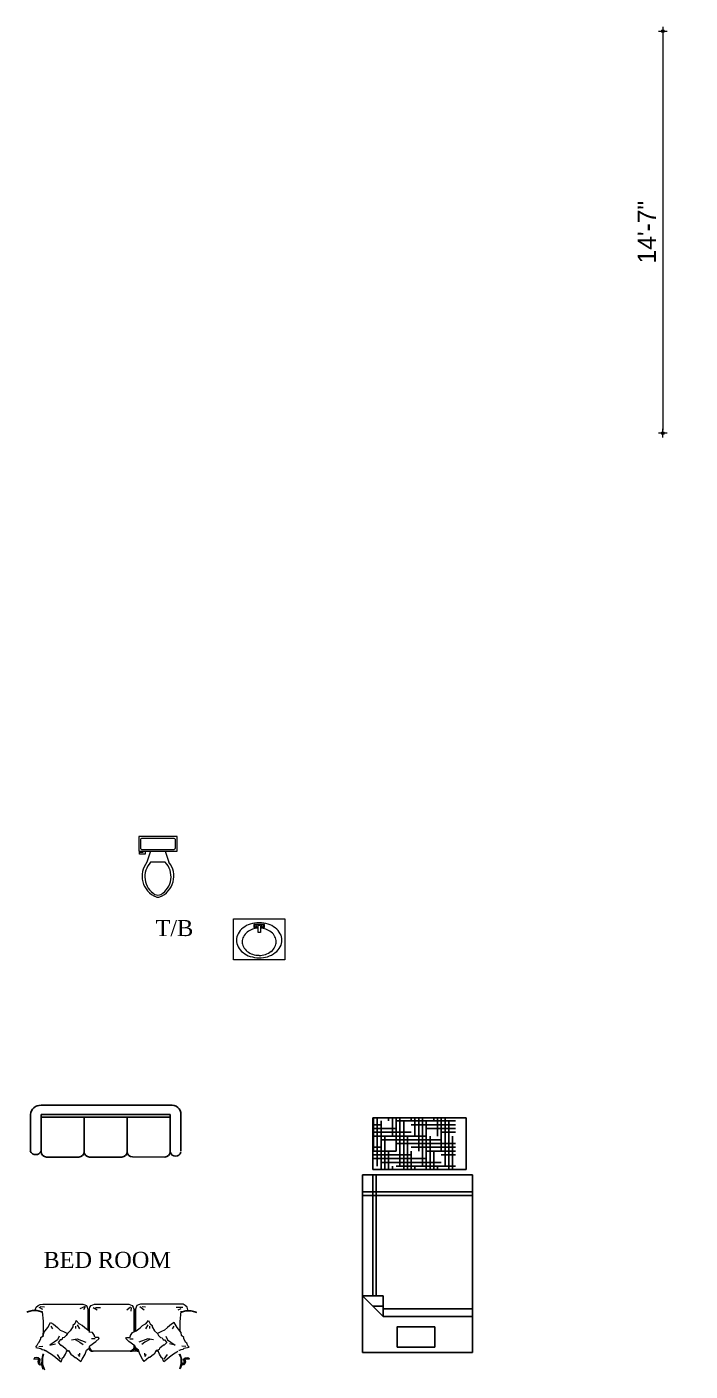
# Model space of a CAD drawing. Header units: inches. Extents: x 244 to 65245, y -2247 to 11745.
# Drawn here: x 63484 to 63773, y 10314 to 10899 of the extents above; entities that cross this region are included whole.
import ezdxf

# ---------------------------------------------------------------- set-up
doc = ezdxf.new("R2010")
doc.units = ezdxf.units.IN
doc.header["$MEASUREMENT"] = 0
doc.set_wipeout_variables(frame=1)
for name, color, linetype, lineweight in [('2dimension', 7, 'Continuous', 9), ('5Fixtures', 21, 'Continuous', 13), ('DIMENSION', 115, 'Continuous', 15), ('HACTH', 8, 'Continuous', 13), ('hatch', 12, 'Continuous', 9), ('TEXT', 5, 'Continuous', 20)]:
    doc.layers.add(name, color=color, linetype=linetype, lineweight=lineweight)
doc.layers.add('Furniture', color=32, linetype='Continuous')
doc.styles.add('NAVARAJ', font='times.ttf', dxfattribs={"height": 9})
doc.dimstyles.new('Copy of S8', dxfattribs={"dimtxt": 8, "dimasz": 1.25, "dimexe": 6, "dimexo": 18, "dimgap": 3, "dimtad": 1, "dimdec": 0, "dimzin": 3, "dimdsep": 46, "dimlunit": 4, "dimtxsty": 'Standard', "dimblk": 'dot 2', "dimcen": 0.09375, "dimse1": 1, "dimse2": 1, "dimclrd": 5, "dimclre": 1, "dimclrt": 7, "dimadec": 0, "dimazin": 0, "dimtfac": 0.75, "dimtdec": 0, "dimtix": 1, "dimtmove": 1, "dimatfit": 3, "dimldrblk": 'DOT', "dimfxl": 1, "dimtolj": 1, "dimtzin": 0, "dimlwd": 9, "dimlwe": 9, "dimarcsym": 0})

# ---------------------------------------------------------------- blocks, each defined once
blk = doc.blocks.new('dot1')
at = {"layer": 'hatch'}
h = blk.add_hatch(color=256, dxfattribs=at)
edge = h.paths.add_edge_path()
edge.add_arc((0, 0), 1, 0, 360)
for p, q in [((3, 0), (-3, 0)), ((0, 3), (0, -3))]:
    blk.add_line(p, q, dxfattribs=at)
blk.add_circle((0, 0), 1, dxfattribs=at)
blk = doc.blocks.new('dot 2')
at = {"layer": 'hatch', "xscale": 0.5, "yscale": 0.5, "zscale": 0.5}
blk.add_blockref('dot1', (0, 0), dxfattribs=at)
blk = doc.blocks.new('*D127')
at = {"layer": '2dimension', "color": 5, "lineweight": 9, "transparency": 16777216}
blk.add_line((63761, 10896.28), (63761, 10723.65), dxfattribs=at)
at = {"layer": 'Defpoints', "color": 0, "lineweight": -2, "transparency": 16777216}
for p in [(64056.83, 10897.53), (63761, 10722.4), (63795.33, 10722.4)]:
    blk.add_point(p, dxfattribs=at)
at = {"layer": '2dimension', "color": 5, "lineweight": 9, "transparency": 16777216, "xscale": 1.25, "yscale": 1.25, "zscale": 1.25}
for p, rotation in [((63761, 10897.53), 90), ((63761, 10722.4), 270)]:
    blk.add_blockref('dot 2', p, dxfattribs=dict(at, rotation=rotation))
at = {"layer": '2dimension', "color": 7, "transparency": 16777216, "insert": (63754, 10809.97), "char_height": 8, "attachment_point": 5, "rotation": 90}
blk.add_mtext('\\A1;14\'-7"', dxfattribs=at)
blk = doc.blocks.new('_Dot')
at = {"color": 0, "linetype": 'ByBlock', "lineweight": -2}
blk.add_line((-0.5, 0), (-1, 0), dxfattribs=at)
at = {"color": 0, "linetype": 'ByBlock', "const_width": 0.5}
blk.add_lwpolyline([(-0.25, 0, 1), (0.25, 0, 1)], format="xyb", close=True, dxfattribs=at)
blk = doc.blocks.new('BASIN1')
at = {"layer": '5Fixtures'}
for p, q in [((-11.2, -17.81), (-11.2, 0)), ((-11.2, 0), (11.2, 0)), ((11.2, 0), (11.2, -17.81)), ((2.23, -2.39), (-2.31, -2.39)), ((-2.31, -2.39), (-2.31, -3.72)), ((-2.31, -3.72), (-0.55, -3.72)), ((-0.55, -5.97), (-0.55, -2.92)), ((0.48, -2.92), (-0.55, -2.92)), ((0.48, -2.92), (0.48, -5.97)), ((0.48, -3.72), (2.23, -3.72)), ((2.23, -3.72), (2.23, -2.39)), ((0.48, -5.97), (-0.55, -5.97)), ((11.2, -17.81), (-11.2, -17.81))]:
    blk.add_line(p, q, dxfattribs=at)
for centre in [(-1.49, -3.03), (1.41, -3.03)]:
    blk.add_circle(centre, 0.382, dxfattribs=at)
for centre, radius, start, end in [((-2.09, -10.32), 8.12, 127.62696, 151.7489), ((-0.85, -11.94), 10.16, 107.70818, 127.62696), ((-1.41, -10.62), 6.2, 128.58176, 152.56097), ((-0.58, -11.66), 7.54, 108.28595, 128.58176), ((-0.04, -14.48), 12.82, 90, 107.70818), ((-0.04, -13.31), 9.27, 93.19158, 108.28595), ((-0.04, -14.48), 12.82, 72.29182, 90), ((-0.04, -13.31), 9.27, 71.71405, 86.80842), ((0.5, -11.66), 7.54, 51.41824, 71.71405), ((0.77, -11.94), 10.16, 52.37304, 72.29182), ((1.34, -10.62), 6.2, 27.43903, 51.41824), ((2.02, -10.32), 8.12, 28.2511, 52.37304), ((-4, -9.3), 5.95, 151.7489, 180), ((-4, -9.3), 5.95, 180, 208.2511), ((-2.7, -9.95), 4.76, 152.56097, 180), ((-2.7, -9.95), 4.76, 180, 207.43903), ((2.62, -9.95), 4.76, 0, 27.43903), ((2.62, -9.95), 4.76, 332.56097, 0), ((3.92, -9.3), 5.95, 0, 28.2511), ((3.92, -9.3), 5.95, 331.7489, 0), ((-2.09, -8.27), 8.12, 208.2511, 232.37304), ((-0.85, -6.66), 10.16, 232.37304, 252.29182), ((-1.41, -9.29), 6.2, 207.43903, 231.41824), ((-0.58, -8.24), 7.54, 231.41824, 251.71405), ((-0.04, -4.12), 12.82, 252.29182, 270), ((-0.04, -6.6), 9.27, 251.71405, 270), ((0.42, -8.82), 7.07, 266.28286, 288.28595), ((0.58, -7.22), 9.74, 266.34554, 287.70818), ((0.04, -7.65), 8.29, 288.28595, 308.58176), ((0.14, -5.84), 11.19, 287.70818, 307.62696), ((1.34, -9.29), 6.2, 308.58176, 332.56097), ((2.02, -8.27), 8.12, 307.62696, 331.7489)]:
    blk.add_arc(centre, radius, start, end, dxfattribs=at)
blk = doc.blocks.new('SOFA')
blk.add_wipeout([(0.96, 0.765), (0.945, 0.8), (0.92, 0.825), (0.89, 0.84), (0.855, 0.845), (0.355, 0.845), (0.33, 0.835), (0.31, 0.82), (0.295, 0.8), (0.285, 0.775), (0.28, 0.8), (0.265, 0.82), (0.24, 0.835), (0.215, 0.845), (-0.215, 0.845), (-0.24, 0.835), (-0.265, 0.82), (-0.28, 0.8), (-0.285, 0.775), (-0.295, 0.8), (-0.31, 0.82), (-0.33, 0.835), (-0.355, 0.845), (-0.855, 0.845), (-0.89, 0.84), (-0.92, 0.825), (-0.945, 0.8), (-0.96, 0.765), (-1.025, 0.765), (-1.035, 0.765), (-1.045, 0.76), (-1.05, 0.755), (-1.055, 0.745), (-1.055, 0.6), (-1.04, 0.425), (-1.015, 0.315), (-0.99, 0.175), (-0.98, 0.165), (-0.97, 0.155), (-0.955, 0.15), (-0.89, 0.15), (-0.885, 0.15), (-0.885, 0.15), (-0.88, 0.085), (-0.875, 0.055), (-0.87, 0.03), (-0.86, 0.01), (-0.835, 0), (0.835, 0), (0.86, 0.01), (0.87, 0.03), (0.875, 0.055), (0.88, 0.085), (0.885, 0.149), (0.89, 0.15), (0.96, 0.15), (0.975, 0.15), (0.98, 0.16), (0.99, 0.165), (0.99, 0.18), (1.015, 0.315), (1.04, 0.425), (1.055, 0.6), (1.055, 0.745), (1.05, 0.755), (1.045, 0.76), (1.035, 0.765), (1.025, 0.765)]).dxf.layer = 'HACTH'
at = {"layer": 'HACTH'}
for p, q in [((0.155, 0.405), (0.165, 0.42)), ((0.195, 0.37), (0.155, 0.405)), ((0.165, 0.42), (0.2, 0.42)), ((0.27, 0.315), (0.195, 0.37)), ((0.2, 0.42), (0.215, 0.43)), ((0.215, 0.445), (0.24, 0.48)), ((0.215, 0.43), (0.215, 0.445)), ((0.24, 0.48), (0.285, 0.486)), ((0.28, 0.285), (0.27, 0.315))]:
    blk.add_line(p, q, dxfattribs=at)
for points in [[(-0.86, 0.74), (-0.925, 0.755), (-0.99, 0.755), (-1.055, 0.74)], [(-0.86, 0.73), (-0.925, 0.75), (-0.99, 0.75), (-1.055, 0.73)], [(-0.95, 0.765), (-0.94, 0.795), (-0.915, 0.815), (-0.89, 0.835), (-0.36, 0.835), (-0.335, 0.825), (-0.315, 0.815), (-0.305, 0.795), (-0.295, 0.77), (-0.295, 0.495)], [(-0.885, 0.79), (-0.805, 0.79)], [(-0.86, 0.775), (-0.825, 0.76)], [(-0.86, 0.745), (-0.85, 0.615), (-0.85, 0.49)], [(-0.38, 0.805), (-0.42, 0.8)], [(-0.35, 0.805), (-0.405, 0.765)], [(-0.285, 0.775), (-0.285, 0.49)], [(0.275, 0.495), (0.275, 0.77), (0.27, 0.795), (0.255, 0.815), (0.235, 0.825), (0.215, 0.835), (-0.215, 0.835), (-0.235, 0.825), (-0.255, 0.815), (-0.27, 0.795), (-0.275, 0.77), (-0.275, 0.485)], [(-0.245, 0.79), (-0.24, 0.745)], [(-0.235, 0.795), (-0.19, 0.76)], [(0.2, 0.79), (0.14, 0.79)], [(0.23, 0.79), (0.18, 0.765)], [(0.285, 0.5), (0.285, 0.775)], [(0.95, 0.765), (0.94, 0.795), (0.915, 0.815), (0.89, 0.83), (0.855, 0.835), (0.36, 0.835), (0.335, 0.825), (0.315, 0.815), (0.305, 0.795), (0.295, 0.77), (0.295, 0.51)], [(0.33, 0.805), (0.395, 0.775)], [(0.33, 0.8), (0.35, 0.765)], [(0.89, 0.805), (0.835, 0.8)], [(0.855, 0.425), (0.85, 0.495), (0.85, 0.62), (0.86, 0.74), (0.925, 0.755), (0.99, 0.755), (1.055, 0.74)], [(0.905, 0.795), (0.86, 0.77)], [(0.86, 0.73), (0.925, 0.75), (0.99, 0.75), (1.055, 0.73)], [(-0.965, 0.3), (-0.95, 0.315), (-0.935, 0.35), (-0.925, 0.355), (-0.9, 0.4), (-0.9, 0.42), (-0.87, 0.445), (-0.865, 0.48), (-0.815, 0.545), (-0.78, 0.605), (-0.745, 0.585), (-0.695, 0.545), (-0.66, 0.51), (-0.62, 0.495), (-0.57, 0.47)], [(-0.775, 0.56), (-0.755, 0.525)], [(-0.47, 0.56), (-0.47, 0.53)], [(-0.45, 0.575), (-0.42, 0.525)], [(0.285, 0.5), (0.335, 0.54), (0.365, 0.57), (0.395, 0.585), (0.405, 0.59), (0.44, 0.63), (0.46, 0.59), (0.485, 0.57), (0.485, 0.55), (0.515, 0.5), (0.55, 0.47), (0.565, 0.445), (0.59, 0.42), (0.61, 0.415), (0.62, 0.39), (0.64, 0.39), (0.665, 0.355), (0.635, 0.325), (0.625, 0.325), (0.58, 0.285), (0.575, 0.285), (0.57, 0.27), (0.555, 0.26)], [(0.43, 0.575), (0.4, 0.525)], [(0.45, 0.56), (0.45, 0.53)], [(0.945, 0.3), (0.93, 0.315), (0.915, 0.35), (0.905, 0.355), (0.88, 0.4), (0.88, 0.42), (0.85, 0.445), (0.845, 0.48), (0.795, 0.545), (0.76, 0.605), (0.725, 0.585), (0.675, 0.545), (0.64, 0.51), (0.6, 0.495), (0.55, 0.47)], [(0.755, 0.56), (0.735, 0.525)], [(-0.675, 0.435), (-0.695, 0.39), (-0.79, 0.325), (-0.72, 0.34)], [(-0.52, 0.39), (-0.45, 0.4), (-0.34, 0.36)], [(-0.475, 0.395), (-0.415, 0.36), (-0.375, 0.33)], [(-0.225, 0.4), (-0.27, 0.4)], [(0.205, 0.4), (0.25, 0.4)], [(0.5, 0.39), (0.43, 0.4), (0.32, 0.36)], [(0.455, 0.395), (0.395, 0.36), (0.355, 0.33)], [(0.655, 0.435), (0.675, 0.39), (0.77, 0.325), (0.7, 0.34)], [(-0.965, 0.295), (-0.9, 0.28), (-0.885, 0.27), (-0.86, 0.265), (-0.855, 0.26), (-0.84, 0.255), (-0.835, 0.255)], [(-0.895, 0.15), (-0.915, 0.165), (-0.94, 0.17), (-0.96, 0.165), (-0.965, 0.155)], [(-0.925, 0.305), (-0.875, 0.31)], [(-0.85, 0.215), (-0.87, 0.155), (-0.875, 0.08), (-0.855, 0.03)], [(-0.835, 0.215), (-0.86, 0.165), (-0.86, 0.085), (-0.845, 0.025)], [(-0.825, 0.25), (-0.81, 0.235), (-0.77, 0.21), (-0.72, 0.175), (-0.685, 0.145), (-0.65, 0.115), (-0.63, 0.165), (-0.62, 0.17), (-0.595, 0.21), (-0.575, 0.26)], [(-0.655, 0.15), (-0.695, 0.205)], [(-0.58, 0.25), (-0.55, 0.25)], [(-0.415, 0.18), (-0.435, 0.205)], [(-0.415, 0.2), (-0.415, 0.225)], [(-0.23, 0.25), (-0.25, 0.25), (-0.27, 0.26), (-0.28, 0.275), (-0.285, 0.295), (-0.29, 0.275), (-0.305, 0.26), (-0.32, 0.25), (-0.34, 0.25), (0.25, 0.25)], [(-0.295, 0.3), (-0.295, 0.295), (-0.3, 0.28), (-0.31, 0.27), (-0.33, 0.25)], [(-0.285, 0.32), (-0.285, 0.295)], [(-0.275, 0.325), (-0.275, 0.29), (-0.27, 0.275), (-0.26, 0.265), (-0.24, 0.25)], [(0.805, 0.25), (0.79, 0.235), (0.75, 0.21), (0.7, 0.175), (0.665, 0.145), (0.63, 0.115), (0.61, 0.165), (0.6, 0.17), (0.575, 0.21), (0.555, 0.26), (0.535, 0.255), (0.51, 0.21), (0.48, 0.19), (0.455, 0.17), (0.445, 0.17), (0.385, 0.12), (0.365, 0.15), (0.33, 0.21), (0.315, 0.26), (0.28, 0.285), (0.28, 0.275), (0.27, 0.26), (0.25, 0.25), (0.23, 0.25)], [(0.275, 0.3), (0.275, 0.29), (0.27, 0.28), (0.26, 0.265), (0.24, 0.25)], [(0.395, 0.2), (0.395, 0.225)], [(0.395, 0.18), (0.415, 0.205)], [(0.53, 0.25), (0.56, 0.25)], [(0.635, 0.15), (0.675, 0.205)], [(0.945, 0.295), (0.88, 0.28), (0.865, 0.27), (0.84, 0.265), (0.805, 0.25), (0.82, 0.25)], [(0.845, 0.265), (0.84, 0.26), (0.81, 0.25)], [(0.85, 0.21), (0.86, 0.165), (0.86, 0.085), (0.835, 0.015)], [(0.905, 0.305), (0.855, 0.31)], [(0.855, 0.215), (0.87, 0.155), (0.875, 0.08), (0.855, 0.025)], [(0.895, 0.15), (0.915, 0.165), (0.94, 0.17), (0.96, 0.165), (0.97, 0.15), (0.955, 0.155), (0.92, 0.155), (0.89, 0.15)], [(-0.89, 0.15), (-0.92, 0.155), (-0.955, 0.155), (-0.965, 0.15)], [(-0.905, 0.14), (-0.915, 0.13), (-0.92, 0.115), (-0.915, 0.1), (-0.91, 0.09), (-0.9, 0.08)], [(-0.895, 0.14), (-0.9, 0.14), (-0.905, 0.14), (-0.91, 0.14), (-0.915, 0.135), (-0.915, 0.13), (-0.915, 0.125), (-0.91, 0.12), (-0.905, 0.12)], [(-0.91, 0.115), (-0.915, 0.11), (-0.915, 0.105), (-0.91, 0.1), (-0.905, 0.095)], [(-0.885, 0.145), (-0.895, 0.135), (-0.9, 0.12), (-0.9, 0.105), (-0.895, 0.095), (-0.88, 0.085)], [(-0.895, 0.09), (-0.9, 0.085), (-0.895, 0.08), (-0.89, 0.08), (-0.885, 0.08)], [(0.885, 0.145), (0.895, 0.135), (0.9, 0.12), (0.9, 0.105), (0.895, 0.095), (0.88, 0.085)], [(0.895, 0.09), (0.9, 0.085), (0.895, 0.08), (0.89, 0.08), (0.885, 0.08)], [(0.895, 0.14), (0.9, 0.14), (0.905, 0.14), (0.91, 0.14), (0.915, 0.135), (0.915, 0.13), (0.915, 0.125), (0.91, 0.12), (0.905, 0.12)], [(0.905, 0.14), (0.915, 0.13), (0.92, 0.115), (0.915, 0.1), (0.91, 0.09), (0.9, 0.08)], [(0.91, 0.115), (0.915, 0.11), (0.915, 0.105), (0.91, 0.1), (0.905, 0.095)]]:
    blk.add_lwpolyline(points, dxfattribs=at)
blk.add_lwpolyline([(-0.555, 0.255), (-0.53, 0.21), (-0.5, 0.19), (-0.475, 0.17), (-0.465, 0.17), (-0.405, 0.12), (-0.385, 0.15), (-0.35, 0.21), (-0.335, 0.26), (-0.3, 0.285), (-0.29, 0.315), (-0.215, 0.37), (-0.175, 0.405), (-0.185, 0.42), (-0.22, 0.42), (-0.235, 0.43), (-0.235, 0.445), (-0.26, 0.48), (-0.305, 0.5), (-0.355, 0.54), (-0.385, 0.57), (-0.415, 0.585), (-0.425, 0.59), (-0.46, 0.63), (-0.48, 0.59), (-0.505, 0.57), (-0.505, 0.55), (-0.535, 0.5), (-0.57, 0.47), (-0.585, 0.445), (-0.61, 0.42), (-0.63, 0.415), (-0.64, 0.39), (-0.66, 0.39), (-0.685, 0.355), (-0.655, 0.325), (-0.645, 0.325), (-0.6, 0.285), (-0.595, 0.285), (-0.59, 0.27), (-0.575, 0.26)], close=True, dxfattribs=at)
blk = doc.blocks.new('COMMODE')
at = {"layer": '5Fixtures'}
for p, q in [((0, 0), (-16.8, 0)), ((-16.8, 0), (-16.8, -6.4)), ((0, -6.4), (0, 0)), ((-16, -1.6), (-16, -4.8)), ((-1.6, -0.8), (-15.2, -0.8)), ((-15.2, -5.6), (-1.6, -5.6)), ((-0.8, -4.8), (-0.8, -1.6)), ((-16.8, -6.4), (0, -6.4)), ((-16.4, -6.8), (-14.8, -6.8)), ((-16.4, -7.6), (-16.4, -6.8)), ((-14, -7.6), (-16.4, -7.6)), ((-14.8, -6.8), (-14.8, -6.4)), ((-14, -6.4), (-14, -7.6)), ((-11.6, -6.4), (-13.2, -11.2)), ((-5.2, -11.2), (-11.6, -11.2)), ((-5.2, -6.4), (-3.6, -11.2))]:
    blk.add_line(p, q, dxfattribs=at)
for centre, radius, start, end in [((-15.3, -1.5), 0.707, 81.8699, 188.1301), ((-15.3, -4.9), 0.707, 171.8699, 278.1301), ((-1.5, -1.5), 0.707, 351.8699, 98.1301), ((-1.5, -4.9), 0.707, 261.8699, 8.1301), ((-5.58, -17.26), 9.74, 141.46911, 247.97143), ((-5.04, -17.45), 9.06, 136.36773, 238.94682), ((-11.22, -17.26), 9.74, 292.02843, 38.53071), ((-11.76, -17.45), 9.06, 301.05301, 43.63209), ((-8.4, -22.3), 3.2, 245.73182, 294.26817), ((-8.4, -23.2), 3.2, 254.86053, 285.13947)]:
    blk.add_arc(centre, radius, start, end, dxfattribs=at)

msp = doc.modelspace()

# ---------------------------------------------------------------- hatches: boundary and pattern name
at = {"layer": 'Furniture'}
h = msp.add_hatch(dxfattribs=at)
h.set_pattern_fill('HOUND,_O', color=256, scale=26.25, angle=270)
h.set_pattern_definition([(90, (73488.5825, 8952.69), (-1.640625, 6.5625), [26.25, -13.125]), (180, (73488.5825, 8952.69), (6.5625, -1.640625), [26.25, -13.125])])
h.paths.add_polyline_path([(63634.65, 10424.03), (63634.65, 10401.53), (63670.65, 10401.53), (63670.65, 10424.03)])

# ---------------------------------------------------------------- linework, layer by layer
for p, q in [((63485.47, 10409.53), (63485.47, 10425.51)), ((63546.41, 10429.51), (63490.16, 10429.51)), ((63490.16, 10409.33), (63490.16, 10425.51)), ((63546.41, 10425.51), (63490.16, 10425.51)), ((63546.41, 10409.33), (63546.41, 10425.51)), ((63551.09, 10409.56), (63551.09, 10425.51)), ((63546.41, 10424.34), (63490.16, 10424.34)), ((63508.91, 10409.33), (63508.91, 10424.34)), ((63527.66, 10409.33), (63527.66, 10424.34)), ((63634.65, 10424.03), (63634.65, 10401.53)), ((63634.65, 10424.03), (63675.33, 10424.03)), ((63675.33, 10424.03), (63675.33, 10401.53)), ((63675.33, 10424.03), (63675.33, 10401.53)), ((63506.56, 10406.99), (63492.5, 10406.99)), ((63525.31, 10406.99), (63511.19, 10406.99)), ((63530.03, 10407.01), (63544.06, 10406.99)), ((63630.15, 10321.78), (63630.15, 10399.28)), ((63630.15, 10399.28), (63678.15, 10399.28)), ((63634.65, 10401.53), (63675.33, 10401.53)), ((63634.65, 10346.53), (63634.65, 10399.28)), ((63636.15, 10346.53), (63636.15, 10399.28)), ((63678.15, 10321.78), (63678.15, 10399.28)), ((63630.15, 10391.78), (63678.15, 10391.78)), ((63630.15, 10390.28), (63678.15, 10390.28)), ((63630.15, 10346.53), (63639.15, 10337.53)), ((63630.15, 10346.53), (63639.15, 10346.53)), ((63639.15, 10346.53), (63639.15, 10337.53)), ((63630.15, 10321.78), (63630.15, 10339.62)), ((63639.15, 10342.03), (63634.65, 10342.03)), ((63639.15, 10340.9), (63678.15, 10340.9)), ((63678.15, 10339.78), (63678.15, 10321.78)), ((63678.15, 10339.78), (63678.15, 10321.78)), ((63639.15, 10337.53), (63678.15, 10337.53)), ((63678.15, 10321.78), (63630.15, 10321.78))]:
    msp.add_line(p, q, dxfattribs=at)
msp.add_lwpolyline([(63661.65, 10333.03), (63661.65, 10324.18), (63645.29, 10324.18), (63645.29, 10333.03)], close=True, dxfattribs=at)
for centre, radius, start, end in [((63489.81, 10425.18), 4.35, 85.4082, 175.54227), ((63547.03, 10425.5), 4.06, 0.21, 98.83953), ((63487.81, 10410.62), 2.59, 205.03519, 334.96481), ((63492.5, 10409.33), 2.34, 180, 270), ((63506.56, 10409.33), 2.34, 270, 0), ((63511.25, 10409.33), 2.34, 180.65364, 270.65364), ((63525.31, 10409.33), 2.34, 270, 0), ((63530, 10409.36), 2.34, 180.65364, 270.65364), ((63544.06, 10409.33), 2.34, 270, 0), ((63548.75, 10409.87), 2.48, 199.08544, 340.91456)]:
    msp.add_arc(centre, radius, start, end, dxfattribs=at)

# ---------------------------------------------------------------- block references
at = {"layer": 'DIMENSION', "ltscale": 2}
for name, p in [('COMMODE', (63549.47, 10546.61)), ('BASIN1', (63585.21, 10510.74))]:
    msp.add_blockref(name, p, dxfattribs=at)
at = {"layer": 'Furniture', "color": 1, "xscale": -35, "yscale": 35, "zscale": 35}
msp.add_blockref('SOFA', (63520.89, 10313.7), dxfattribs=at)

# ---------------------------------------------------------------- texts
at = {"layer": 'TEXT', "style": 'NAVARAJ'}
for s, p in [('T/B', (63540.01, 10503.24)), ('BED ROOM', (63491.2, 10358.67))]:
    msp.add_text(s, height=7, dxfattribs=at).set_placement(p)

# ---------------------------------------------------------------- dimensions: what is measured, and where the dimension line sits
at = {"layer": '2dimension'}
dim = msp.add_linear_dim(base=(63761, 10722.4), p1=(64056.83, 10897.53), p2=(63795.33, 10722.4), angle=90, dimstyle='Copy of S8', dxfattribs=at)
dim.commit()
dim.dimension.update_dxf_attribs({"geometry": '*D127', "text_midpoint": (63754, 10809.97)})

doc.saveas('drawing.dxf')
